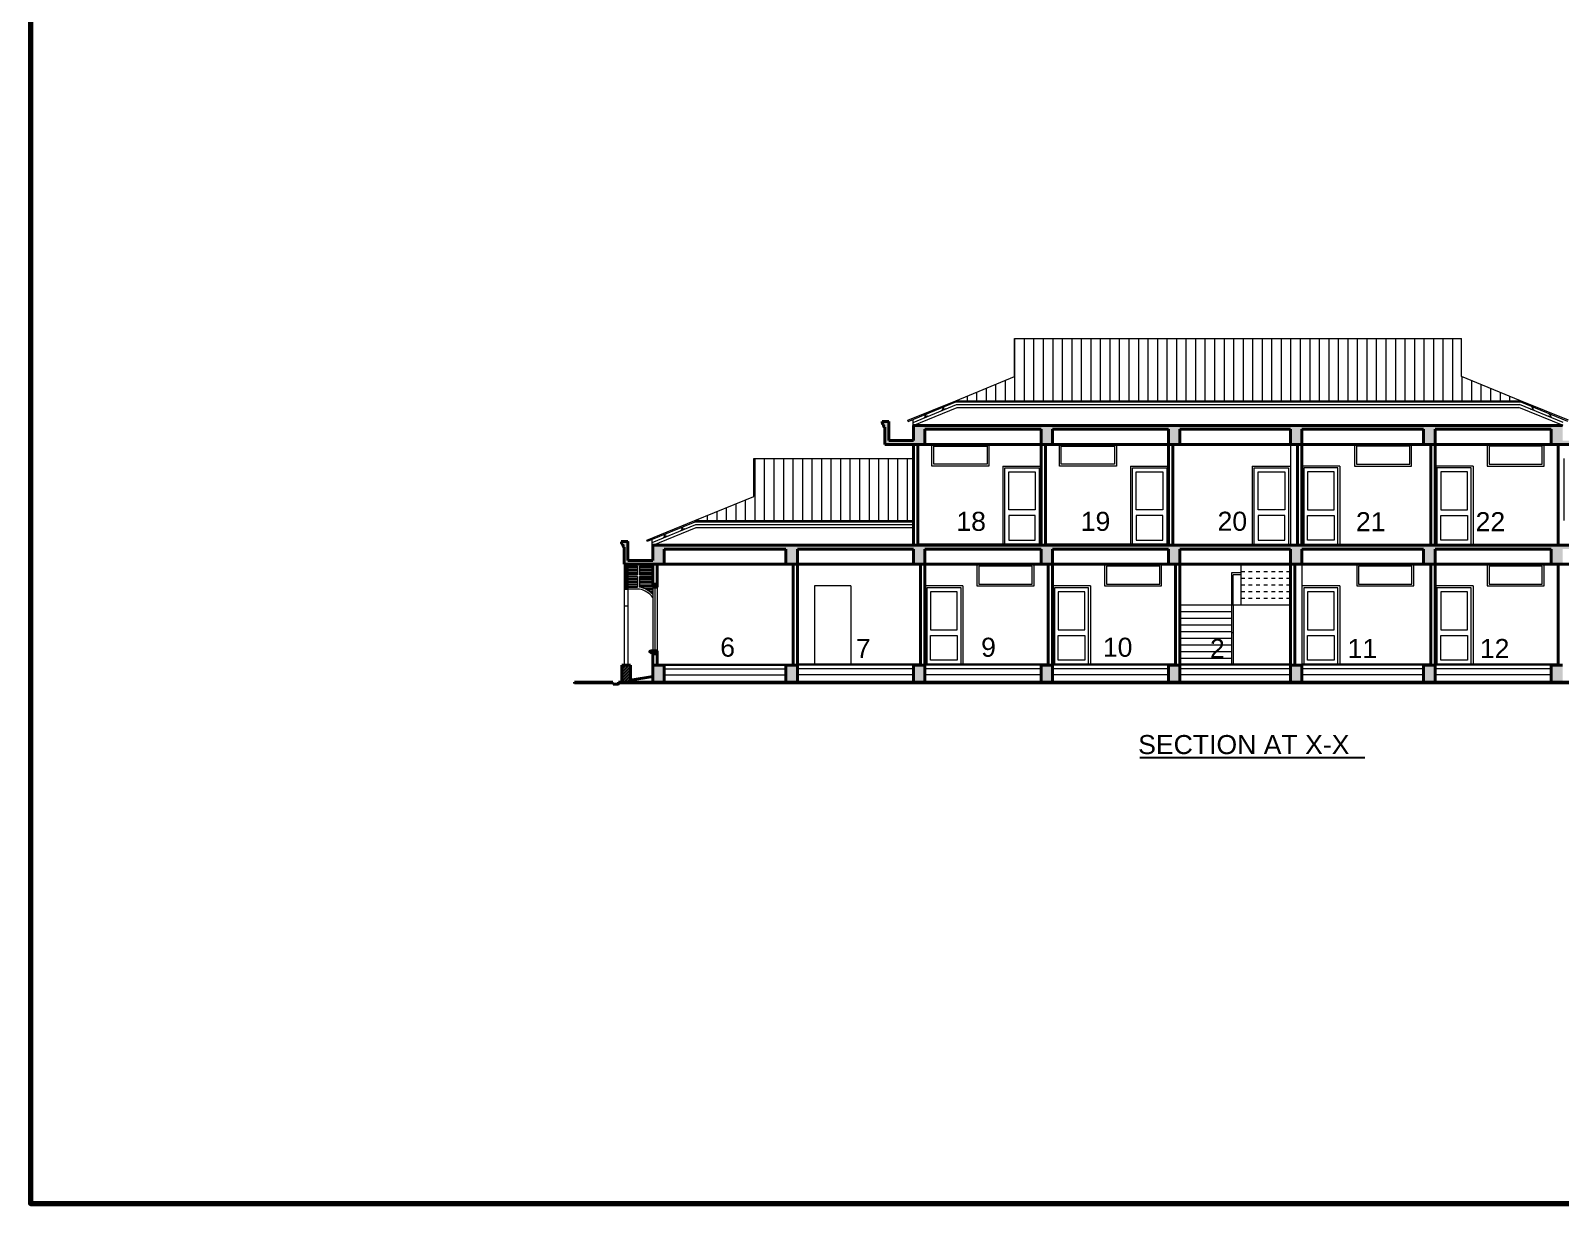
# Model space of a CAD drawing. Header units: inches. Extents: x 1367 to 15762, y 1989 to 8927.
# Drawn here: x 7917.55 to 7957.73, y 1988.68 to 2019.5 of the extents above; entities that cross this region are included whole.
import ezdxf

# ---------------------------------------------------------------- set-up
doc = ezdxf.new("R2010")
doc.units = ezdxf.units.IN
doc.header["$MEASUREMENT"] = 0
doc.linetypes.add('DASHED2', pattern=[0.375, 0.25, -0.125])
for name, color, linetype, lineweight in [('col', 5, 'Continuous', 40), ('EXIST.', 21, 'Continuous', 20), ('FORM', 2, 'Continuous', 70), ('hatch', 8, 'Continuous', 5), ('proj', 31, 'Continuous', 15), ('text', 6, 'Continuous', 25), ('wall', 1, 'Continuous', 40), ('win', 60, 'Continuous', 9)]:
    doc.layers.add(name, color=color, linetype=linetype, lineweight=lineweight)
doc.styles.get("Standard").update_dxf_attribs({"font": 'arial.ttf', "height": 0.36})

msp = doc.modelspace()

# ---------------------------------------------------------------- hatches: boundary and pattern name
at = {"layer": 'hatch'}
h = msp.add_hatch(dxfattribs=at)
h.set_pattern_fill('ANSI31', color=256, scale=2, angle=45, style=0)
h.set_pattern_definition([(90, (8099.65586, 1718.0613), (-0.25, 6e-17), [])])
h.paths.add_polyline_path([(7941.85, 2009.773), (7956.681, 2009.773), (7955.136, 2010.405), (7955.136, 2011.405), (7943.395, 2011.405), (7943.395, 2010.405)])
h = msp.add_hatch(dxfattribs=at)
h.set_pattern_fill('ANSI31', color=256, scale=0.05, angle=45, style=0)
h.set_pattern_definition([(90, (7988.1015337, 1696.425209), (-0.00625, 9e-19), [])])
h.paths.add_polyline_path([(7941.518, 2009.588, -0.414214), (7941.521, 2009.595), (7941.551, 2009.608, 0.414214), (7941.554, 2009.614), (7941.552, 2009.619), (7941.503, 2009.599), (7941.532, 2009.53), (7941.581, 2009.55), (7941.579, 2009.554, 0.414214), (7941.573, 2009.557), (7941.542, 2009.544, -0.414214), (7941.536, 2009.547)])
h.paths.add_polyline_path([(7941.518, 2009.563), (7941.513, 2009.561, 0.414214), (7941.51, 2009.555), (7941.517, 2009.539, -0.414214), (7941.515, 2009.532), (7941.492, 2009.523, -0.000198), (7941.492, 2009.523, 0.414446), (7941.489, 2009.516), (7941.491, 2009.513), (7941.532, 2009.53)])
h = msp.add_hatch(dxfattribs=at)
h.set_pattern_fill('ANSI31', color=256, scale=0.05, angle=45, style=0)
h.set_pattern_definition([(90, (7910.4296077, 1696.425209), (0.00625, 9e-19), [])])
h.paths.add_polyline_path([(7957.013, 2009.588, 0.414214), (7957.01, 2009.595), (7956.98, 2009.608, -0.414214), (7956.977, 2009.614), (7956.979, 2009.619), (7957.028, 2009.599), (7956.999, 2009.53), (7956.95, 2009.55), (7956.952, 2009.554, -0.414214), (7956.959, 2009.557), (7956.989, 2009.544, 0.414214), (7956.996, 2009.547)])
h.paths.add_polyline_path([(7957.014, 2009.563), (7957.018, 2009.561, -0.414214), (7957.021, 2009.555), (7957.014, 2009.539, 0.414214), (7957.017, 2009.532), (7957.039, 2009.523, 0.000198), (7957.039, 2009.523, -0.414446), (7957.042, 2009.516), (7957.041, 2009.513), (7956.999, 2009.53)])
h = msp.add_hatch(dxfattribs=at)
h.set_pattern_fill('AR-CONC', color=256, scale=0.06, style=0)
h.set_pattern_definition([(50, (8009.99956, 1700.90626), (0.4303561, -0.0376513), [0.045, -0.495]), (355, (8009.99956, 1700.90626), (-0.0832508, 0.4513153), [0.036, -0.396]), (100.4514, (8010.03543, 1700.90312), (0.34710563, 0.4136637), [0.0382441, -0.42068527]), (46.1842, (8009.99956, 1701.02626), (0.6403446, -0.0993114), [0.0675, -0.7425]), (96.6356, (8010.0529, 1701.018), (0.5607976, 0.5844707), [0.0573662, -0.6310278]), (351.1842, (8009.99956, 1701.02626), (0.5607972, 0.5844712), [0.054, -0.594]), (21, (8010.05956, 1700.99626), (0.35814423, -0.24157133), [0.045, -0.495]), (326, (8010.05956, 1700.99626), (0.1459892, 0.43509), [0.036, -0.396]), (71.4514, (8010.0894, 1700.97613), (0.5041336, 0.1935183), [0.0382441, -0.42068527]), (37.5, (8009.99956, 1700.90626), (0.00729591, 0.19973631), [0, -0.3912, 0, -0.402, 0, -0.3975]), (7.5, (8009.99956, 1700.90626), (0.15784172, 0.23664703), [0, -0.2292, 0, -0.3822, 0, -0.1515]), (327.5, (8009.86576, 1700.90626), (0.32029346, -0.01353292), [0, -0.15, 0, -0.468, 0, -0.621]), (317.5, (8009.80576, 1700.90626), (0.3499117, 0.060063), [0, -0.195, 0, -0.3108, 0, -0.441])])
edge = h.paths.add_edge_path()
edge.add_line((7939.991, 2008.625), (7941.041, 2008.625))
edge.add_line((7941.041, 2008.625), (7941.041, 2009.025))
edge.add_line((7941.041, 2009.025), (7944.091, 2009.025))
edge.add_line((7944.091, 2009.025), (7944.091, 2008.625))
edge.add_line((7944.091, 2008.625), (7944.391, 2008.625))
edge.add_line((7944.391, 2008.625), (7944.391, 2009.025))
edge.add_line((7944.391, 2009.025), (7947.441, 2009.025))
edge.add_line((7947.441, 2009.025), (7947.441, 2008.625))
edge.add_line((7947.441, 2008.625), (7947.741, 2008.625))
edge.add_line((7947.741, 2008.625), (7947.741, 2009.025))
edge.add_line((7947.741, 2009.025), (7950.641, 2009.025))
edge.add_line((7950.641, 2009.025), (7950.641, 2008.625))
edge.add_line((7950.641, 2008.625), (7950.941, 2008.625))
edge.add_line((7950.941, 2008.625), (7950.941, 2009.025))
edge.add_line((7950.941, 2009.025), (7954.141, 2009.025))
edge.add_line((7954.141, 2009.025), (7954.141, 2008.625))
edge.add_line((7954.141, 2008.625), (7954.441, 2008.625))
edge.add_line((7954.441, 2008.625), (7954.441, 2009.025))
edge.add_line((7954.441, 2009.025), (7957.491, 2009.025))
edge.add_line((7957.491, 2009.025), (7957.491, 2008.625))
edge.add_line((7957.491, 2008.625), (7958.541, 2008.625))
edge.add_line((7958.541, 2008.625), (7958.541, 2009.075))
edge.add_spline(control_points=[(7958.541, 2009.075), (7958.553, 2009.081), (7958.577, 2009.092), (7958.573, 2009.127), (7958.577, 2009.144), (7958.578, 2009.15)], knot_values=[0, 0, 0, 0, 0.037335, 0.072043, 0.090727, 0.090727, 0.090727, 0.090727], degree=3, periodic=0)
edge.add_spline(control_points=[(7958.578, 2009.15), (7958.59, 2009.156), (7958.614, 2009.167), (7958.611, 2009.202), (7958.614, 2009.219), (7958.616, 2009.225)], knot_values=[0, 0, 0, 0, 0.037335, 0.072043, 0.090727, 0.090727, 0.090727, 0.090727], degree=3, periodic=0)
edge.add_line((7958.616, 2009.225), (7958.441, 2009.225))
edge.add_line((7958.441, 2009.225), (7958.441, 2008.725))
edge.add_line((7958.441, 2008.725), (7957.791, 2008.725))
edge.add_line((7957.791, 2008.725), (7957.791, 2009.125))
edge.add_line((7957.791, 2009.125), (7940.741, 2009.125))
edge.add_line((7940.741, 2009.125), (7940.741, 2008.725))
edge.add_line((7940.741, 2008.725), (7940.091, 2008.725))
edge.add_line((7940.091, 2008.725), (7940.091, 2009.225))
edge.add_line((7940.091, 2009.225), (7939.916, 2009.225))
edge.add_spline(control_points=[(7939.916, 2009.225), (7939.917, 2009.219), (7939.92, 2009.202), (7939.917, 2009.167), (7939.941, 2009.156), (7939.953, 2009.15)], knot_values=[0, 0, 0, 0, 0.018685, 0.053392, 0.090727, 0.090727, 0.090727, 0.090727], degree=3, periodic=0)
edge.add_spline(control_points=[(7939.953, 2009.15), (7939.954, 2009.144), (7939.958, 2009.127), (7939.954, 2009.092), (7939.978, 2009.081), (7939.991, 2009.075)], knot_values=[0, 0, 0, 0, 0.018685, 0.053392, 0.090727, 0.090727, 0.090727, 0.090727], degree=3, periodic=0)
edge.add_line((7939.991, 2009.075), (7939.991, 2008.625))
edge = h.paths.add_edge_path()
edge.add_line((7933.141, 2005.475), (7933.891, 2005.475))
edge.add_line((7933.891, 2005.475), (7934.191, 2005.475))
edge.add_line((7934.191, 2005.475), (7934.191, 2005.875))
edge.add_line((7934.191, 2005.875), (7937.391, 2005.875))
edge.add_line((7937.391, 2005.875), (7937.391, 2005.475))
edge.add_line((7937.391, 2005.475), (7937.691, 2005.475))
edge.add_line((7937.691, 2005.475), (7937.691, 2005.875))
edge.add_line((7937.691, 2005.875), (7940.741, 2005.875))
edge.add_line((7940.741, 2005.875), (7940.741, 2005.475))
edge.add_line((7940.741, 2005.475), (7941.041, 2005.475))
edge.add_line((7941.041, 2005.475), (7941.041, 2005.875))
edge.add_line((7941.041, 2005.875), (7944.091, 2005.875))
edge.add_line((7944.091, 2005.875), (7944.091, 2005.475))
edge.add_line((7944.091, 2005.475), (7944.391, 2005.475))
edge.add_line((7944.391, 2005.475), (7944.391, 2005.875))
edge.add_line((7944.391, 2005.875), (7947.441, 2005.875))
edge.add_line((7947.441, 2005.875), (7947.441, 2005.475))
edge.add_line((7947.441, 2005.475), (7947.741, 2005.475))
edge.add_line((7947.741, 2005.475), (7947.741, 2005.875))
edge.add_line((7947.741, 2005.875), (7950.641, 2005.875))
edge.add_line((7950.641, 2005.875), (7950.641, 2005.475))
edge.add_line((7950.641, 2005.475), (7950.941, 2005.475))
edge.add_line((7950.941, 2005.475), (7950.941, 2005.875))
edge.add_line((7950.941, 2005.875), (7954.141, 2005.875))
edge.add_line((7954.141, 2005.875), (7954.141, 2005.475))
edge.add_line((7954.141, 2005.475), (7954.441, 2005.475))
edge.add_line((7954.441, 2005.475), (7954.441, 2005.875))
edge.add_line((7954.441, 2005.875), (7957.491, 2005.875))
edge.add_line((7957.491, 2005.875), (7957.491, 2005.475))
edge.add_line((7957.491, 2005.475), (7957.791, 2005.475))
edge.add_line((7957.791, 2005.475), (7957.791, 2005.875))
edge.add_line((7957.791, 2005.875), (7960.841, 2005.875))
edge.add_line((7960.841, 2005.875), (7960.841, 2005.475))
edge.add_line((7960.841, 2005.475), (7961.141, 2005.475))
edge.add_line((7961.141, 2005.475), (7961.141, 2005.875))
edge.add_line((7961.141, 2005.875), (7964.191, 2005.875))
edge.add_line((7964.191, 2005.875), (7964.191, 2005.475))
edge.add_line((7964.191, 2005.475), (7965.241, 2005.475))
edge.add_line((7965.241, 2005.475), (7965.241, 2005.925))
edge.add_spline(control_points=[(7965.241, 2005.925), (7965.253, 2005.931), (7965.277, 2005.942), (7965.273, 2005.977), (7965.277, 2005.994), (7965.278, 2006)], knot_values=[0, 0, 0, 0, 0.037335, 0.072043, 0.090727, 0.090727, 0.090727, 0.090727], degree=3, periodic=0)
edge.add_spline(control_points=[(7965.278, 2006), (7965.29, 2006.006), (7965.314, 2006.017), (7965.311, 2006.052), (7965.314, 2006.069), (7965.316, 2006.075)], knot_values=[0, 0, 0, 0, 0.037335, 0.072043, 0.090727, 0.090727, 0.090727, 0.090727], degree=3, periodic=0)
edge.add_line((7965.316, 2006.075), (7965.141, 2006.075))
edge.add_line((7965.141, 2006.075), (7965.141, 2005.575))
edge.add_line((7965.141, 2005.575), (7964.491, 2005.575))
edge.add_line((7964.491, 2005.575), (7964.491, 2005.975))
edge.add_line((7964.491, 2005.975), (7933.891, 2005.975))
edge.add_line((7933.891, 2005.975), (7933.891, 2005.575))
edge.add_line((7933.891, 2005.575), (7933.241, 2005.575))
edge.add_line((7933.241, 2005.575), (7933.241, 2006.075))
edge.add_line((7933.241, 2006.075), (7933.066, 2006.075))
edge.add_spline(control_points=[(7933.066, 2006.075), (7933.067, 2006.069), (7933.07, 2006.052), (7933.067, 2006.017), (7933.091, 2006.006), (7933.103, 2006)], knot_values=[0, 0, 0, 0, 0.018685, 0.053392, 0.090727, 0.090727, 0.090727, 0.090727], degree=3, periodic=0)
edge.add_spline(control_points=[(7933.103, 2006), (7933.104, 2005.994), (7933.108, 2005.977), (7933.104, 2005.942), (7933.128, 2005.931), (7933.141, 2005.925)], knot_values=[0, 0, 0, 0, 0.018685, 0.053392, 0.090727, 0.090727, 0.090727, 0.090727], degree=3, periodic=0)
edge.add_line((7933.141, 2005.925), (7933.141, 2005.475))
h.paths.add_polyline_path([(7947.441, 2002.375), (7947.741, 2002.375), (7947.741, 2002.825), (7947.441, 2002.825)])
h.paths.add_polyline_path([(7944.091, 2002.375), (7944.391, 2002.375), (7944.391, 2002.825), (7944.091, 2002.825)])
h.paths.add_polyline_path([(7940.741, 2002.375), (7941.041, 2002.375), (7941.041, 2002.825), (7940.741, 2002.825)])
h.paths.add_polyline_path([(7937.391, 2002.375), (7937.691, 2002.375), (7937.691, 2002.825), (7937.391, 2002.825)])
h.paths.add_polyline_path([(7933.891, 2002.375), (7934.191, 2002.375), (7934.191, 2002.825), (7933.891, 2002.825)])
h.paths.add_polyline_path([(7950.641, 2002.375), (7950.941, 2002.375), (7950.941, 2002.825), (7950.641, 2002.825)])
h.paths.add_polyline_path([(7954.141, 2002.375), (7954.441, 2002.375), (7954.441, 2002.825), (7954.141, 2002.825)])
h.paths.add_polyline_path([(7957.491, 2002.375), (7957.791, 2002.375), (7957.791, 2002.825), (7957.491, 2002.825)])
h.paths.add_polyline_path([(7960.841, 2002.375), (7961.141, 2002.375), (7961.141, 2002.825), (7960.841, 2002.825)])
h.paths.add_polyline_path([(7964.191, 2002.375), (7964.491, 2002.375), (7964.491, 2002.825), (7964.191, 2002.825)])
h = msp.add_hatch(dxfattribs=at)
h.set_pattern_fill('ANSI31', color=256, scale=0.05, angle=45, style=0)
h.set_pattern_definition([(90, (7987.6390553, 1696.2360704), (-0.00625, 9e-19), [])])
h.paths.add_polyline_path([(7941.056, 2009.399, -0.414214), (7941.058, 2009.405), (7941.089, 2009.418, 0.414214), (7941.091, 2009.425), (7941.089, 2009.43), (7941.04, 2009.41), (7941.07, 2009.34), (7941.119, 2009.361), (7941.117, 2009.365, 0.414214), (7941.11, 2009.368), (7941.08, 2009.355, -0.414214), (7941.073, 2009.357)])
h.paths.add_polyline_path([(7941.055, 2009.374), (7941.051, 2009.372, 0.414214), (7941.048, 2009.366), (7941.055, 2009.35, -0.414214), (7941.052, 2009.343), (7941.029, 2009.333, -0.000198), (7941.029, 2009.333, 0.414446), (7941.027, 2009.327), (7941.028, 2009.324), (7941.07, 2009.34)])
h = msp.add_hatch(dxfattribs=at)
h.set_pattern_fill('ANSI31', color=256, scale=0.05, angle=45, style=0)
h.set_pattern_definition([(90, (7910.892086, 1696.2360704), (0.00625, 9e-19), [])])
h.paths.add_polyline_path([(7957.476, 2009.399, 0.414214), (7957.473, 2009.405), (7957.442, 2009.418, -0.414214), (7957.44, 2009.425), (7957.442, 2009.43), (7957.491, 2009.41), (7957.462, 2009.34), (7957.412, 2009.361), (7957.414, 2009.365, -0.414214), (7957.421, 2009.368), (7957.451, 2009.355, 0.414214), (7957.458, 2009.357)])
h.paths.add_polyline_path([(7957.476, 2009.374), (7957.481, 2009.372, -0.414214), (7957.483, 2009.366), (7957.476, 2009.35, 0.414214), (7957.479, 2009.343), (7957.502, 2009.333, 0.000198), (7957.502, 2009.333, -0.414446), (7957.504, 2009.327), (7957.503, 2009.324), (7957.462, 2009.34)])
h = msp.add_hatch(dxfattribs=at)
h.set_pattern_fill('ANSI31', color=256, scale=2, angle=45, style=0)
h.set_pattern_definition([(90, (8099.58086, 1718.0613), (-0.25, 6e-17), [])])
h.paths.add_polyline_path([(7957.791, 2008.255), (7957.791, 2006.623), (7963.381, 2006.623), (7961.836, 2007.255), (7961.836, 2008.255)])
h.paths.add_polyline_path([(7935, 2006.623), (7940.741, 2006.623), (7940.741, 2008.255), (7936.545, 2008.255), (7936.545, 2007.255)])
h = msp.add_hatch(dxfattribs=at)
h.set_pattern_fill('ANSI31', color=256, scale=0.05, angle=45, style=0)
h.set_pattern_definition([(90, (7981.2515337, 1693.275209), (-0.00625, 9e-19), [])])
h.paths.add_polyline_path([(7934.668, 2006.438, -0.414214), (7934.671, 2006.445), (7934.701, 2006.458, 0.414214), (7934.704, 2006.464), (7934.702, 2006.469), (7934.653, 2006.449), (7934.682, 2006.38), (7934.731, 2006.4), (7934.729, 2006.404, 0.414214), (7934.723, 2006.407), (7934.692, 2006.394, -0.414214), (7934.686, 2006.397)])
h.paths.add_polyline_path([(7934.668, 2006.413), (7934.663, 2006.411, 0.414214), (7934.66, 2006.405), (7934.667, 2006.389, -0.414214), (7934.665, 2006.382), (7934.642, 2006.373, -0.000198), (7934.642, 2006.373, 0.414446), (7934.639, 2006.366), (7934.641, 2006.363), (7934.682, 2006.38)])
h = msp.add_hatch(dxfattribs=at)
h.set_pattern_fill('ANSI31', color=256, scale=0.05, angle=45, style=0)
h.set_pattern_definition([(90, (7980.7890553, 1693.0860704), (-0.00625, 9e-19), [])])
h.paths.add_polyline_path([(7934.206, 2006.249, -0.414214), (7934.208, 2006.255), (7934.239, 2006.268, 0.414214), (7934.241, 2006.275), (7934.239, 2006.28), (7934.19, 2006.26), (7934.22, 2006.19), (7934.269, 2006.211), (7934.267, 2006.215, 0.414214), (7934.26, 2006.218), (7934.23, 2006.205, -0.414214), (7934.223, 2006.207)])
h.paths.add_polyline_path([(7934.205, 2006.224), (7934.201, 2006.222, 0.414214), (7934.198, 2006.216), (7934.205, 2006.2, -0.414214), (7934.202, 2006.193), (7934.179, 2006.183, -0.000198), (7934.179, 2006.183, 0.414446), (7934.177, 2006.177), (7934.178, 2006.174), (7934.22, 2006.19)])
h = msp.add_hatch(dxfattribs=at)
h.set_pattern_fill('AR-CONC', color=256, scale=0.015, style=0)
h.set_pattern_definition([(50, (7984.95136, 1696.36332), (0.107589027, -0.00941282), [0.01125, -0.12375]), (355, (7984.95136, 1696.36332), (-0.0208127, 0.11282882), [0.009, -0.099]), (100.4514, (7984.96033, 1696.36253), (0.086776407, 0.10341593), [0.00956103, -0.105171317]), (46.1842, (7984.95136, 1696.39332), (0.16008616, -0.02482785), [0.016875, -0.185625]), (96.6356, (7984.9647, 1696.39125), (0.140199406, 0.14611768), [0.01434154, -0.15775695]), (351.1842, (7984.95136, 1696.39332), (0.14019929, 0.14611779), [0.0135, -0.1485]), (21, (7984.96636, 1696.38582), (0.089536058, -0.060392834), [0.01125, -0.12375]), (326, (7984.96636, 1696.38582), (0.0364973, 0.108772507), [0.009, -0.099]), (71.4514, (7984.97382, 1696.38078), (0.126033394, 0.048379575), [0.00956103, -0.105171317]), (37.5, (7984.95136, 1696.363317), (0.0018239783, 0.049934078), [0, -0.0978, 0, -0.1005, 0, -0.099375]), (7.5, (7984.95136, 1696.363317), (0.039460431, 0.059161757), [0, -0.0573, 0, -0.09555, 0, -0.037875]), (327.5, (7984.91791, 1696.363317), (0.0800733654, -0.003383231), [0, -0.0375, 0, -0.117, 0, -0.15525]), (317.5, (7984.90291, 1696.36332), (0.087477925, 0.015015747), [0, -0.04875, 0, -0.0777, 0, -0.11025])])
h.paths.add_polyline_path([(7934.006, 2003.2), (7933.834, 2003.2, 1), (7933.834, 2003.162, -0.372044), (7933.866, 2003.125), (7934.006, 2003.125)])
at = {"layer": 'proj'}
h = msp.add_hatch(dxfattribs=at)
h.set_pattern_fill('ANSI32', color=256, scale=0.15, style=0)
h.set_pattern_definition([(45, (7955.79338, 1961.00982), (-0.039774756, 0.039774756), []), (45, (7955.819894, 1961.00982), (-0.039774756, 0.039774756), [])])
h.paths.add_polyline_path([(7933.076, 2002.375), (7933.306, 2002.375), (7933.306, 2002.825), (7933.076, 2002.825)])

# ---------------------------------------------------------------- linework, layer by layer
at = {"layer": 'col'}
for p, q in [((7939.916, 2009.225), (7940.091, 2009.225)), ((7940.091, 2009.225), (7940.091, 2008.725)), ((7939.991, 2009.075), (7939.991, 2008.625)), ((7940.741, 2009.125), (7957.791, 2009.125)), ((7940.741, 2008.725), (7940.741, 2009.125)), ((7941.041, 2009.025), (7941.041, 2008.625)), ((7941.041, 2009.025), (7944.091, 2009.025)), ((7941.041, 2009.025), (7941.041, 2008.625)), ((7944.091, 2008.625), (7944.091, 2009.025)), ((7944.391, 2009.025), (7944.391, 2008.625)), ((7944.391, 2009.025), (7947.441, 2009.025)), ((7947.441, 2008.625), (7947.441, 2009.025)), ((7947.741, 2009.025), (7947.741, 2008.625)), ((7947.741, 2009.025), (7950.641, 2009.025)), ((7950.641, 2008.625), (7950.641, 2009.025)), ((7950.941, 2009.025), (7954.141, 2009.025)), ((7950.941, 2009.025), (7950.941, 2008.625)), ((7954.141, 2008.625), (7954.141, 2009.025)), ((7954.141, 2008.625), (7954.141, 2009.025)), ((7954.441, 2009.025), (7954.441, 2008.625)), ((7954.441, 2009.025), (7954.441, 2008.625)), ((7954.441, 2009.025), (7957.491, 2009.025)), ((7954.441, 2009.025), (7957.491, 2009.025)), ((7957.491, 2008.625), (7957.491, 2009.025)), ((7957.491, 2008.625), (7957.491, 2009.025)), ((7958.541, 2008.625), (7939.991, 2008.625)), ((7940.741, 2008.725), (7940.091, 2008.725)), ((7933.066, 2006.075), (7933.241, 2006.075)), ((7933.241, 2006.075), (7933.241, 2005.575)), ((7933.891, 2005.975), (7964.491, 2005.975)), ((7933.891, 2005.575), (7933.891, 2005.975)), ((7933.141, 2005.925), (7933.141, 2005.475)), ((7933.891, 2005.575), (7933.241, 2005.575)), ((7934.191, 2005.875), (7937.391, 2005.875)), ((7934.191, 2005.875), (7934.191, 2005.475)), ((7937.391, 2005.475), (7937.391, 2005.875)), ((7937.691, 2005.875), (7937.691, 2005.475)), ((7937.691, 2005.875), (7940.741, 2005.875)), ((7940.741, 2005.475), (7940.741, 2005.875)), ((7941.041, 2005.875), (7941.041, 2005.475)), ((7941.041, 2005.875), (7944.091, 2005.875)), ((7944.091, 2005.475), (7944.091, 2005.875)), ((7944.391, 2005.875), (7944.391, 2005.475)), ((7944.391, 2005.875), (7947.441, 2005.875)), ((7947.441, 2005.475), (7947.441, 2005.875)), ((7947.741, 2005.875), (7947.741, 2005.475)), ((7947.741, 2005.875), (7950.641, 2005.875)), ((7950.641, 2005.475), (7950.641, 2005.875)), ((7950.941, 2005.875), (7954.141, 2005.875)), ((7950.941, 2005.875), (7950.941, 2005.475)), ((7954.141, 2005.475), (7954.141, 2005.875)), ((7954.441, 2005.875), (7954.441, 2005.475)), ((7954.441, 2005.875), (7957.491, 2005.875)), ((7957.491, 2005.475), (7957.491, 2005.875)), ((7933.891, 2005.475), (7933.141, 2005.475)), ((7965.241, 2005.475), (7933.891, 2005.475)), ((7933.891, 2002.825), (7934.191, 2002.825)), ((7933.891, 2002.375), (7933.891, 2002.825)), ((7934.191, 2002.825), (7934.191, 2002.375)), ((7937.391, 2002.825), (7937.691, 2002.825)), ((7937.391, 2002.375), (7937.391, 2002.825)), ((7937.691, 2002.825), (7937.691, 2002.375)), ((7940.741, 2002.825), (7941.041, 2002.825)), ((7940.741, 2002.375), (7940.741, 2002.825)), ((7941.041, 2002.825), (7941.041, 2002.375)), ((7944.091, 2002.825), (7944.391, 2002.825)), ((7944.091, 2002.375), (7944.091, 2002.825)), ((7944.391, 2002.825), (7944.391, 2002.375)), ((7947.441, 2002.825), (7947.741, 2002.825)), ((7947.441, 2002.375), (7947.441, 2002.825)), ((7947.741, 2002.825), (7947.741, 2002.375)), ((7950.641, 2002.825), (7950.941, 2002.825)), ((7950.641, 2002.375), (7950.641, 2002.825)), ((7950.941, 2002.825), (7950.941, 2002.375)), ((7954.141, 2002.825), (7954.441, 2002.825)), ((7954.141, 2002.375), (7954.141, 2002.825)), ((7954.441, 2002.825), (7954.441, 2002.375)), ((7957.491, 2002.825), (7957.791, 2002.825)), ((7957.491, 2002.375), (7957.491, 2002.825))]:
    msp.add_line(p, q, dxfattribs=at)
for points in [[(7939.953, 2009.15), (7939.923, 2009.172), (7939.919, 2009.206), (7939.916, 2009.225)], [(7939.991, 2009.075), (7939.961, 2009.097), (7939.956, 2009.131), (7939.953, 2009.15)], [(7933.103, 2006), (7933.073, 2006.022), (7933.069, 2006.056), (7933.066, 2006.075)], [(7933.141, 2005.925), (7933.111, 2005.947), (7933.106, 2005.981), (7933.103, 2006)]]:
    msp.add_spline(points, degree=3, dxfattribs=at)
at = {"layer": 'EXIST.'}
for p, q in [((7933.141, 2005.475), (7933.141, 2002.825)), ((7933.241, 2005.475), (7933.241, 2002.825)), ((7933.241, 2005.425), (7933.491, 2005.425)), ((7933.241, 2005.2), (7933.491, 2005.2)), ((7933.241, 2005.15), (7933.491, 2005.15)), ((7933.491, 2005.425), (7933.491, 2005.2)), ((7933.491, 2005.15), (7933.491, 2004.875)), ((7933.541, 2005.425), (7933.541, 2005.2)), ((7933.541, 2005.425), (7933.891, 2005.425)), ((7933.541, 2005.2), (7933.891, 2005.2)), ((7933.541, 2005.15), (7933.541, 2004.875)), ((7933.541, 2005.15), (7933.891, 2005.15)), ((7933.241, 2004.875), (7933.491, 2004.875)), ((7933.541, 2004.825), (7933.241, 2004.825)), ((7933.541, 2004.875), (7933.545, 2004.875))]:
    msp.add_line(p, q, dxfattribs=at)
for radius, start, end in [(0.569, 36.3055, 79.015), (0.619, 42.2041, 79.4694)]:
    msp.add_arc((7933.432, 2004.266), radius, start, end, dxfattribs=at)
at = {"layer": 'FORM'}
msp.add_lwpolyline([(7917.55, 2050.306), (7917.55, 1988.685), (8011.094, 1988.685), (8011.094, 2050.306)], close=True, dxfattribs=at)
at = {"layer": 'hatch'}
for p, q in [((7940.59, 2009.258), (7941.85, 2009.773)), ((7940.601, 2009.23), (7941.856, 2009.743)), ((7941.532, 2009.53), (7941.503, 2009.599)), ((7941.513, 2009.561), (7941.518, 2009.563)), ((7941.536, 2009.547), (7941.518, 2009.588)), ((7941.551, 2009.608), (7941.521, 2009.595)), ((7941.554, 2009.614), (7941.552, 2009.619)), ((7941.85, 2009.773), (7956.681, 2009.773)), ((7941.856, 2009.743), (7956.675, 2009.743)), ((7957.93, 2009.23), (7956.675, 2009.743)), ((7957.942, 2009.258), (7956.681, 2009.773)), ((7956.977, 2009.614), (7956.979, 2009.619)), ((7956.98, 2009.608), (7957.01, 2009.595)), ((7956.996, 2009.547), (7957.013, 2009.588)), ((7956.999, 2009.53), (7957.028, 2009.599)), ((7957.018, 2009.561), (7957.014, 2009.563)), ((7940.091, 2009.225), (7940.103, 2009.225)), ((7940.103, 2009.225), (7940.103, 2008.787)), ((7940.601, 2009.23), (7940.59, 2009.258)), ((7941.028, 2009.324), (7941.027, 2009.327)), ((7941.052, 2009.343), (7941.029, 2009.333)), ((7941.07, 2009.34), (7941.04, 2009.41)), ((7941.055, 2009.35), (7941.048, 2009.366)), ((7941.051, 2009.372), (7941.055, 2009.374)), ((7941.073, 2009.357), (7941.056, 2009.399)), ((7941.089, 2009.418), (7941.058, 2009.405)), ((7941.11, 2009.368), (7941.08, 2009.355)), ((7941.091, 2009.425), (7941.089, 2009.43)), ((7941.119, 2009.361), (7941.117, 2009.365)), ((7941.491, 2009.513), (7941.489, 2009.516)), ((7941.515, 2009.532), (7941.492, 2009.523)), ((7941.517, 2009.539), (7941.51, 2009.555)), ((7941.573, 2009.557), (7941.542, 2009.544)), ((7941.581, 2009.55), (7941.579, 2009.554)), ((7956.95, 2009.55), (7956.952, 2009.554)), ((7956.959, 2009.557), (7956.989, 2009.544)), ((7957.014, 2009.539), (7957.021, 2009.555)), ((7957.017, 2009.532), (7957.039, 2009.523)), ((7957.041, 2009.513), (7957.042, 2009.516)), ((7957.412, 2009.361), (7957.414, 2009.365)), ((7957.421, 2009.368), (7957.451, 2009.355)), ((7957.44, 2009.425), (7957.442, 2009.43)), ((7957.442, 2009.418), (7957.473, 2009.405)), ((7957.458, 2009.357), (7957.476, 2009.399)), ((7957.462, 2009.34), (7957.491, 2009.41)), ((7957.481, 2009.372), (7957.476, 2009.374)), ((7957.476, 2009.35), (7957.483, 2009.366)), ((7957.479, 2009.343), (7957.502, 2009.333)), ((7957.503, 2009.324), (7957.504, 2009.327)), ((7940.728, 2009.125), (7940.728, 2008.787)), ((7940.741, 2009.125), (7940.728, 2009.125)), ((7940.678, 2008.737), (7940.153, 2008.737)), ((7933.74, 2006.108), (7935, 2006.623)), ((7933.751, 2006.08), (7935.006, 2006.593)), ((7934.641, 2006.363), (7934.639, 2006.366)), ((7934.665, 2006.382), (7934.642, 2006.373)), ((7934.682, 2006.38), (7934.653, 2006.449)), ((7934.667, 2006.389), (7934.66, 2006.405)), ((7934.663, 2006.411), (7934.668, 2006.413)), ((7934.686, 2006.397), (7934.668, 2006.438)), ((7934.701, 2006.458), (7934.671, 2006.445)), ((7934.723, 2006.407), (7934.692, 2006.394)), ((7934.704, 2006.464), (7934.702, 2006.469)), ((7934.731, 2006.4), (7934.729, 2006.404)), ((7935, 2006.623), (7940.741, 2006.623)), ((7935.006, 2006.593), (7940.741, 2006.593)), ((7933.241, 2006.075), (7933.253, 2006.075)), ((7933.253, 2006.075), (7933.253, 2005.637)), ((7933.751, 2006.08), (7933.74, 2006.108)), ((7933.878, 2005.975), (7933.878, 2005.637)), ((7933.891, 2005.975), (7933.878, 2005.975)), ((7934.178, 2006.174), (7934.177, 2006.177)), ((7934.202, 2006.193), (7934.179, 2006.183)), ((7934.22, 2006.19), (7934.19, 2006.26)), ((7934.205, 2006.2), (7934.198, 2006.216)), ((7934.201, 2006.222), (7934.205, 2006.224)), ((7934.223, 2006.207), (7934.206, 2006.249)), ((7934.239, 2006.268), (7934.208, 2006.255)), ((7934.26, 2006.218), (7934.23, 2006.205)), ((7934.241, 2006.275), (7934.239, 2006.28)), ((7934.269, 2006.211), (7934.267, 2006.215)), ((7944.091, 2006.005), (7940.856, 2006.005)), ((7947.441, 2006.005), (7944.206, 2006.005)), ((7947.556, 2006.005), (7950.641, 2006.005)), ((7954.441, 2006.005), (7957.676, 2006.005)), ((7933.828, 2005.587), (7933.303, 2005.587)), ((7933.166, 2005.475), (7933.166, 2004.825)), ((7933.166, 2005.425), (7933.216, 2005.425)), ((7933.166, 2005.2), (7933.216, 2005.2)), ((7933.166, 2005.15), (7933.216, 2005.15)), ((7933.216, 2005.475), (7933.216, 2004.825)), ((7933.241, 2005.388), (7933.491, 2005.388)), ((7933.241, 2005.35), (7933.491, 2005.35)), ((7933.241, 2005.311), (7933.491, 2005.311)), ((7933.241, 2005.272), (7933.491, 2005.272)), ((7933.241, 2005.234), (7933.491, 2005.234)), ((7933.541, 2005.388), (7933.891, 2005.388)), ((7933.541, 2005.35), (7933.891, 2005.35)), ((7933.541, 2005.311), (7933.891, 2005.311)), ((7933.541, 2005.272), (7933.891, 2005.272)), ((7933.541, 2005.234), (7933.891, 2005.234)), ((7933.241, 2004.825), (7933.141, 2004.825)), ((7933.166, 2004.875), (7933.216, 2004.875)), ((7933.166, 2004.825), (7933.216, 2004.825)), ((7933.241, 2005.111), (7933.491, 2005.111)), ((7933.241, 2005.072), (7933.491, 2005.072)), ((7933.241, 2005.033), (7933.491, 2005.033)), ((7933.241, 2004.993), (7933.491, 2004.993)), ((7933.241, 2004.952), (7933.491, 2004.952)), ((7933.241, 2004.913), (7933.491, 2004.913)), ((7933.891, 2005.111), (7933.541, 2005.111)), ((7933.891, 2005.072), (7933.541, 2005.072)), ((7933.891, 2005.033), (7933.541, 2005.033)), ((7933.891, 2004.993), (7933.541, 2004.993)), ((7933.891, 2004.952), (7933.541, 2004.952)), ((7933.891, 2004.913), (7933.541, 2004.913)), ((7933.941, 2004.873), (7933.552, 2004.873)), ((7933.891, 2004.833), (7933.681, 2004.833)), ((7933.891, 2004.794), (7933.756, 2004.794)), ((7933.891, 2004.754), (7933.813, 2004.754)), ((7933.241, 2004.375), (7933.141, 2004.375)), ((7933.891, 2004.714), (7933.86, 2004.714)), ((7934.006, 2002.855), (7937.576, 2002.855)), ((7940.926, 2002.855), (7937.691, 2002.855)), ((7944.276, 2002.855), (7941.041, 2002.855)), ((7947.626, 2002.855), (7944.391, 2002.855)), ((7950.641, 2002.855), (7947.741, 2002.855)), ((7954.326, 2002.855), (7950.941, 2002.855)), ((7957.676, 2002.855), (7954.441, 2002.855)), ((7934.191, 2002.725), (7937.391, 2002.725)), ((7934.191, 2002.575), (7937.391, 2002.575)), ((7940.741, 2002.725), (7937.691, 2002.725)), ((7940.741, 2002.575), (7937.691, 2002.575)), ((7944.091, 2002.725), (7941.041, 2002.725)), ((7944.091, 2002.575), (7941.041, 2002.575)), ((7947.441, 2002.725), (7944.391, 2002.725)), ((7947.441, 2002.575), (7944.391, 2002.575)), ((7950.641, 2002.725), (7947.741, 2002.725)), ((7950.641, 2002.575), (7947.741, 2002.575)), ((7954.141, 2002.725), (7950.941, 2002.725)), ((7954.141, 2002.575), (7950.941, 2002.575)), ((7957.491, 2002.725), (7954.441, 2002.725)), ((7957.491, 2002.575), (7954.441, 2002.575))]:
    msp.add_line(p, q, dxfattribs=at)
for points in [[(7933.211, 2005.47), (7933.171, 2005.47), (7933.171, 2005.43), (7933.211, 2005.43)], [(7933.211, 2005.195), (7933.171, 2005.195), (7933.171, 2005.155), (7933.211, 2005.155)], [(7933.203, 2005.4), (7933.178, 2005.4), (7933.178, 2005.375), (7933.203, 2005.375)], [(7933.203, 2005.35), (7933.178, 2005.35), (7933.178, 2005.325), (7933.203, 2005.325)], [(7933.203, 2005.3), (7933.178, 2005.3), (7933.178, 2005.275), (7933.203, 2005.275)], [(7933.203, 2005.25), (7933.178, 2005.25), (7933.178, 2005.225), (7933.203, 2005.225)], [(7933.198, 2005.395), (7933.183, 2005.395), (7933.183, 2005.38), (7933.198, 2005.38)], [(7933.198, 2005.345), (7933.183, 2005.345), (7933.183, 2005.33), (7933.198, 2005.33)], [(7933.198, 2005.295), (7933.183, 2005.295), (7933.183, 2005.28), (7933.198, 2005.28)], [(7933.198, 2005.245), (7933.183, 2005.245), (7933.183, 2005.23), (7933.198, 2005.23)], [(7933.216, 2004.875), (7933.166, 2004.875), (7933.166, 2004.825), (7933.216, 2004.825)], [(7933.211, 2004.87), (7933.171, 2004.87), (7933.171, 2004.83), (7933.211, 2004.83)], [(7933.203, 2005.125), (7933.178, 2005.125), (7933.178, 2005.1), (7933.203, 2005.1)], [(7933.203, 2005.075), (7933.178, 2005.075), (7933.178, 2005.05), (7933.203, 2005.05)], [(7933.203, 2005.025), (7933.178, 2005.025), (7933.178, 2005), (7933.203, 2005)], [(7933.203, 2004.975), (7933.178, 2004.975), (7933.178, 2004.95), (7933.203, 2004.95)], [(7933.203, 2004.925), (7933.178, 2004.925), (7933.178, 2004.9), (7933.203, 2004.9)], [(7933.198, 2005.12), (7933.183, 2005.12), (7933.183, 2005.105), (7933.198, 2005.105)], [(7933.198, 2005.07), (7933.183, 2005.07), (7933.183, 2005.055), (7933.198, 2005.055)], [(7933.198, 2005.02), (7933.183, 2005.02), (7933.183, 2005.005), (7933.198, 2005.005)], [(7933.198, 2004.97), (7933.183, 2004.97), (7933.183, 2004.955), (7933.198, 2004.955)], [(7933.198, 2004.92), (7933.183, 2004.92), (7933.183, 2004.905), (7933.198, 2004.905)]]:
    msp.add_lwpolyline(points, close=True, dxfattribs=at)
for centre, radius, start, end in [((7941.523, 2009.59), 0.005, 113.0125, 203.0125), ((7941.549, 2009.612), 0.005, 293.0125, 23.0125), ((7956.982, 2009.612), 0.005, 156.9875, 246.9875), ((7957.009, 2009.59), 0.005, 336.9875, 66.9875), ((7941.031, 2009.329), 0.005, 112.967, 203.0125), ((7941.052, 2009.368), 0.005, 113.0125, 203.0125), ((7941.05, 2009.348), 0.005, 293.0125, 23.0125), ((7941.06, 2009.401), 0.005, 113.0125, 203.0125), ((7941.078, 2009.359), 0.005, 203.0125, 293.0125), ((7941.087, 2009.423), 0.005, 293.0125, 23.0125), ((7941.112, 2009.363), 0.005, 23.0125, 113.0125), ((7941.494, 2009.518), 0.005, 112.967, 203.0125), ((7941.515, 2009.557), 0.005, 113.0125, 203.0125), ((7941.513, 2009.537), 0.005, 293.0125, 23.0125), ((7941.54, 2009.549), 0.005, 203.0125, 293.0125), ((7941.575, 2009.552), 0.005, 23.0125, 113.0125), ((7956.957, 2009.552), 0.005, 66.9875, 156.9875), ((7956.991, 2009.549), 0.005, 246.9875, 336.9875), ((7957.019, 2009.537), 0.005, 156.9875, 246.9875), ((7957.016, 2009.557), 0.005, 336.9875, 66.9875), ((7957.037, 2009.518), 0.005, 336.9875, 67.033), ((7957.419, 2009.363), 0.005, 66.9875, 156.9875), ((7957.444, 2009.423), 0.005, 156.9875, 246.9875), ((7957.453, 2009.359), 0.005, 246.9875, 336.9875), ((7957.471, 2009.401), 0.005, 336.9875, 66.9875), ((7957.481, 2009.348), 0.005, 156.9875, 246.9875), ((7957.479, 2009.368), 0.005, 336.9875, 66.9875), ((7957.5, 2009.329), 0.005, 336.9875, 67.033), ((7940.153, 2008.787), 0.05, 180, 270), ((7940.678, 2008.787), 0.05, 270, 0), ((7934.644, 2006.368), 0.005, 112.967, 203.0125), ((7934.665, 2006.407), 0.005, 113.0125, 203.0125), ((7934.663, 2006.387), 0.005, 293.0125, 23.0125), ((7934.673, 2006.44), 0.005, 113.0125, 203.0125), ((7934.69, 2006.399), 0.005, 203.0125, 293.0125), ((7934.699, 2006.462), 0.005, 293.0125, 23.0125), ((7934.725, 2006.402), 0.005, 23.0125, 113.0125), ((7934.181, 2006.179), 0.005, 112.967, 203.0125), ((7934.202, 2006.218), 0.005, 113.0125, 203.0125), ((7934.2, 2006.198), 0.005, 293.0125, 23.0125), ((7934.21, 2006.251), 0.005, 113.0125, 203.0125), ((7934.228, 2006.209), 0.005, 203.0125, 293.0125), ((7934.237, 2006.273), 0.005, 293.0125, 23.0125), ((7934.262, 2006.213), 0.005, 23.0125, 113.0125), ((7933.303, 2005.637), 0.05, 180, 270), ((7933.828, 2005.637), 0.05, 270, 0)]:
    msp.add_arc(centre, radius, start, end, dxfattribs=at)
at = {"layer": 'proj'}
for p, q in [((7943.395, 2011.405), (7955.136, 2011.405)), ((7943.395, 2010.405), (7943.395, 2011.405)), ((7955.136, 2010.405), (7955.136, 2011.405)), ((7941.85, 2009.773), (7943.395, 2010.405)), ((7956.681, 2009.773), (7955.136, 2010.405)), ((7940.728, 2009.201), (7941.872, 2009.669)), ((7940.728, 2009.12), (7941.886, 2009.594)), ((7941.872, 2009.669), (7956.659, 2009.669)), ((7941.886, 2009.594), (7956.645, 2009.594)), ((7957.803, 2009.12), (7956.645, 2009.594)), ((7957.803, 2009.201), (7956.659, 2009.669)), ((7940.728, 2009.12), (7940.728, 2009.282)), ((7936.545, 2008.255), (7940.741, 2008.255)), ((7936.545, 2007.255), (7936.545, 2008.255)), ((7935, 2006.623), (7936.545, 2007.255)), ((7933.878, 2006.051), (7935.022, 2006.519)), ((7933.878, 2005.97), (7935.036, 2006.444)), ((7935.022, 2006.519), (7940.741, 2006.519)), ((7935.036, 2006.444), (7940.741, 2006.444)), ((7933.878, 2005.97), (7933.878, 2006.132)), ((7949.341, 2005.25), (7949.091, 2005.25)), ((7949.091, 2005.25), (7949.091, 2002.855)), ((7949.141, 2004.4), (7949.141, 2005.2)), ((7949.341, 2005.2), (7949.141, 2005.2)), ((7949.341, 2005.475), (7949.341, 2004.4)), ((7950.641, 2004.4), (7947.741, 2004.4)), ((7949.141, 2004.4), (7949.141, 2002.855)), ((7949.091, 2004.225), (7947.741, 2004.225)), ((7949.091, 2004.05), (7947.741, 2004.05)), ((7949.091, 2003.875), (7947.741, 2003.875)), ((7949.091, 2003.7), (7947.741, 2003.7)), ((7949.141, 2003.675), (7949.091, 2003.675)), ((7949.091, 2003.525), (7947.741, 2003.525)), ((7949.091, 2003.35), (7947.741, 2003.35)), ((7949.091, 2003.175), (7947.741, 2003.175)), ((7949.091, 2003), (7947.741, 2003))]:
    msp.add_line(p, q, dxfattribs=at)
at = {"layer": 'proj', "linetype": 'DASHED2', "ltscale": 0.25}
for p, q in [((7950.641, 2005.45), (7949.341, 2005.45)), ((7950.641, 2005.275), (7949.341, 2005.275)), ((7950.641, 2005.1), (7949.341, 2005.1)), ((7950.641, 2004.925), (7949.341, 2004.925)), ((7950.641, 2004.75), (7949.341, 2004.75)), ((7950.641, 2004.575), (7949.341, 2004.575))]:
    msp.add_line(p, q, dxfattribs=at)
at = {"layer": 'proj', "color": 1}
for p, q in [((7931.837, 2002.345), (7932.841, 2002.345)), ((7932.841, 2002.375), (7932.841, 2002.338)), ((7932.991, 2002.345), (7964.491, 2002.345))]:
    msp.add_line(p, q, dxfattribs=at)
at = {"layer": 'proj'}
for points in [[(7943.241, 2007.905), (7943.941, 2007.905), (7943.941, 2006.905), (7943.241, 2006.905)], [(7946.591, 2007.905), (7947.291, 2007.905), (7947.291, 2006.905), (7946.591, 2006.905)], [(7949.791, 2007.905), (7950.491, 2007.905), (7950.491, 2006.905), (7949.791, 2006.905)], [(7951.791, 2007.905), (7951.091, 2007.905), (7951.091, 2006.905), (7951.791, 2006.905)], [(7955.291, 2007.905), (7954.591, 2007.905), (7954.591, 2006.905), (7955.291, 2006.905)], [(7943.941, 2006.755), (7943.241, 2006.755), (7943.241, 2006.105), (7943.941, 2006.105)], [(7947.291, 2006.755), (7946.591, 2006.755), (7946.591, 2006.105), (7947.291, 2006.105)], [(7950.491, 2006.755), (7949.791, 2006.755), (7949.791, 2006.105), (7950.491, 2006.105)], [(7951.091, 2006.755), (7951.791, 2006.755), (7951.791, 2006.105), (7951.091, 2006.105)], [(7954.591, 2006.755), (7955.291, 2006.755), (7955.291, 2006.105), (7954.591, 2006.105)], [(7941.891, 2004.755), (7941.191, 2004.755), (7941.191, 2003.755), (7941.891, 2003.755)], [(7945.241, 2004.755), (7944.541, 2004.755), (7944.541, 2003.755), (7945.241, 2003.755)], [(7951.791, 2004.755), (7951.091, 2004.755), (7951.091, 2003.755), (7951.791, 2003.755)], [(7955.291, 2004.755), (7954.591, 2004.755), (7954.591, 2003.755), (7955.291, 2003.755)], [(7941.191, 2003.605), (7941.891, 2003.605), (7941.891, 2002.955), (7941.191, 2002.955)], [(7944.541, 2003.605), (7945.241, 2003.605), (7945.241, 2002.955), (7944.541, 2002.955)], [(7951.091, 2003.605), (7951.791, 2003.605), (7951.791, 2002.955), (7951.091, 2002.955)], [(7954.591, 2003.605), (7955.291, 2003.605), (7955.291, 2002.955), (7954.591, 2002.955)]]:
    msp.add_lwpolyline(points, close=True, dxfattribs=at)
at = {"layer": 'proj', "color": 1}
msp.add_arc((7932.853, 2002.338), 0.0125, 180, 270, dxfattribs=at)
at = {"layer": 'text'}
msp.add_line((7946.69, 2000.396), (7952.593, 2000.396), dxfattribs=at)
at = {"layer": 'wall'}
for p, q in [((7940.741, 2005.975), (7940.741, 2008.625)), ((7940.856, 2005.975), (7940.856, 2008.625)), ((7944.091, 2005.975), (7944.091, 2008.625)), ((7944.206, 2005.975), (7944.206, 2008.625)), ((7947.441, 2005.975), (7947.441, 2008.625)), ((7947.556, 2005.975), (7947.556, 2008.625)), ((7950.826, 2005.975), (7950.826, 2008.625)), ((7950.941, 2005.975), (7950.941, 2008.625)), ((7954.326, 2008.625), (7954.326, 2005.975)), ((7954.441, 2008.625), (7954.441, 2005.975)), ((7957.676, 2005.975), (7957.676, 2008.625)), ((7933.891, 2004.875), (7933.891, 2005.475)), ((7934.006, 2004.875), (7934.006, 2005.475)), ((7937.576, 2005.475), (7937.576, 2002.825)), ((7937.691, 2002.825), (7937.691, 2005.475)), ((7940.926, 2002.825), (7940.926, 2005.475)), ((7941.041, 2002.825), (7941.041, 2005.475)), ((7944.276, 2002.825), (7944.276, 2005.475)), ((7944.391, 2002.825), (7944.391, 2005.475)), ((7947.626, 2002.825), (7947.626, 2005.475)), ((7947.741, 2002.825), (7947.741, 2005.475)), ((7950.641, 2002.825), (7950.641, 2005.475)), ((7950.756, 2002.825), (7950.756, 2005.475)), ((7954.326, 2002.825), (7954.326, 2005.475)), ((7954.441, 2002.825), (7954.441, 2005.475)), ((7957.676, 2002.825), (7957.676, 2005.475)), ((7933.891, 2004.95), (7934.006, 2004.95)), ((7933.891, 2004.875), (7934.006, 2004.875)), ((7934.006, 2003.2), (7933.834, 2003.2)), ((7934.006, 2002.825), (7934.006, 2003.2)), ((7933.076, 2002.825), (7933.306, 2002.825)), ((7933.076, 2002.825), (7933.076, 2002.375)), ((7933.306, 2002.825), (7933.306, 2002.375)), ((7933.866, 2003.125), (7934.006, 2003.125)), ((7933.891, 2002.825), (7933.891, 2003.125)), ((7932.841, 2002.375), (7931.837, 2002.375)), ((7931.837, 2002.345), (7931.837, 2002.375)), ((7932.991, 2002.375), (7933.076, 2002.389)), ((7965.991, 2002.375), (7932.991, 2002.375)), ((7932.991, 2002.375), (7932.991, 2002.338)), ((7933.306, 2002.427), (7933.891, 2002.525)), ((7932.853, 2002.326), (7932.978, 2002.326))]:
    msp.add_line(p, q, dxfattribs=at)
for centre, radius, start, end in [((7933.834, 2003.181), 0.0188, 90, 270), ((7933.828, 2003.126), 0.0373, 358.9907, 80.6204), ((7932.978, 2002.338), 0.0125, 270, 0)]:
    msp.add_arc(centre, radius, start, end, dxfattribs=at)
at = {"layer": 'win'}
for p, q in [((7941.223, 2008.055), (7941.223, 2008.625)), ((7942.723, 2008.625), (7942.723, 2008.055)), ((7944.573, 2008.055), (7944.573, 2008.625)), ((7946.073, 2008.625), (7946.073, 2008.055)), ((7950.641, 2008.625), (7950.641, 2005.975)), ((7952.325, 2008.625), (7952.325, 2008.055)), ((7953.825, 2008.055), (7953.825, 2008.625)), ((7955.808, 2008.625), (7955.808, 2008.055)), ((7957.308, 2008.055), (7957.308, 2008.625)), ((7942.723, 2008.055), (7941.223, 2008.055)), ((7942.723, 2008.055), (7941.223, 2008.055)), ((7943.091, 2008.055), (7943.091, 2006.005)), ((7943.091, 2008.055), (7944.091, 2008.055)), ((7943.141, 2006.005), (7943.141, 2008.005)), ((7943.141, 2008.005), (7944.041, 2008.005)), ((7944.041, 2008.005), (7944.041, 2006.005)), ((7946.073, 2008.055), (7944.573, 2008.055)), ((7946.073, 2008.055), (7944.573, 2008.055)), ((7946.441, 2008.055), (7946.441, 2006.005)), ((7946.441, 2008.055), (7947.441, 2008.055)), ((7946.491, 2006.005), (7946.491, 2008.005)), ((7946.491, 2008.005), (7947.391, 2008.005)), ((7947.391, 2008.005), (7947.391, 2006.005)), ((7949.641, 2008.055), (7949.641, 2006.005)), ((7949.641, 2008.055), (7950.641, 2008.055)), ((7949.691, 2006.005), (7949.691, 2008.005)), ((7949.691, 2008.005), (7950.591, 2008.005)), ((7950.591, 2008.005), (7950.591, 2006.005)), ((7951.941, 2008.055), (7950.941, 2008.055)), ((7950.991, 2008.005), (7950.991, 2006.005)), ((7951.891, 2008.005), (7950.991, 2008.005)), ((7951.891, 2006.005), (7951.891, 2008.005)), ((7951.941, 2008.055), (7951.941, 2006.005)), ((7952.325, 2008.055), (7953.825, 2008.055)), ((7952.325, 2008.055), (7953.825, 2008.055)), ((7955.441, 2008.055), (7954.441, 2008.055)), ((7954.491, 2008.005), (7954.491, 2006.005)), ((7955.391, 2008.005), (7954.491, 2008.005)), ((7955.391, 2006.005), (7955.391, 2008.005)), ((7955.441, 2008.055), (7955.441, 2006.005)), ((7955.808, 2008.055), (7957.308, 2008.055)), ((7955.808, 2008.055), (7957.308, 2008.055)), ((7942.408, 2005.475), (7942.408, 2004.905)), ((7943.908, 2004.905), (7943.908, 2005.475)), ((7945.758, 2005.475), (7945.758, 2004.905)), ((7947.258, 2004.905), (7947.258, 2005.475)), ((7950.941, 2005.475), (7950.941, 2002.825)), ((7952.383, 2005.475), (7952.383, 2004.905)), ((7953.883, 2004.905), (7953.883, 2005.475)), ((7955.808, 2005.475), (7955.808, 2004.905)), ((7957.308, 2004.905), (7957.308, 2005.475)), ((7933.891, 2004.875), (7933.891, 2003.2)), ((7933.948, 2004.875), (7933.948, 2003.2)), ((7934.006, 2004.875), (7934.006, 2003.2)), ((7939.091, 2004.905), (7938.141, 2004.905)), ((7938.141, 2004.905), (7938.141, 2002.855)), ((7939.091, 2004.905), (7939.091, 2002.855)), ((7942.041, 2004.905), (7941.041, 2004.905)), ((7941.091, 2004.855), (7941.091, 2002.855)), ((7941.991, 2004.855), (7941.091, 2004.855)), ((7941.991, 2002.855), (7941.991, 2004.855)), ((7942.041, 2004.905), (7942.041, 2002.855)), ((7942.408, 2004.905), (7943.908, 2004.905)), ((7942.408, 2004.905), (7943.908, 2004.905)), ((7945.391, 2004.905), (7944.391, 2004.905)), ((7944.441, 2004.855), (7944.441, 2002.855)), ((7945.341, 2004.855), (7944.441, 2004.855)), ((7945.341, 2002.855), (7945.341, 2004.855)), ((7945.391, 2004.905), (7945.391, 2002.855)), ((7945.758, 2004.905), (7947.258, 2004.905)), ((7945.758, 2004.905), (7947.258, 2004.905)), ((7951.941, 2004.905), (7950.941, 2004.905)), ((7950.991, 2004.855), (7950.991, 2002.855)), ((7951.891, 2004.855), (7950.991, 2004.855)), ((7951.891, 2002.855), (7951.891, 2004.855)), ((7951.941, 2004.905), (7951.941, 2002.855)), ((7952.383, 2004.905), (7953.883, 2004.905)), ((7952.383, 2004.905), (7953.883, 2004.905)), ((7955.441, 2004.905), (7954.441, 2004.905)), ((7954.491, 2004.855), (7954.491, 2002.855)), ((7955.391, 2004.855), (7954.491, 2004.855)), ((7955.391, 2002.855), (7955.391, 2004.855)), ((7955.441, 2004.905), (7955.441, 2002.855)), ((7955.808, 2004.905), (7957.308, 2004.905)), ((7955.808, 2004.905), (7957.308, 2004.905)), ((7934.191, 2002.825), (7937.391, 2002.825)), ((7940.741, 2002.825), (7937.691, 2002.825)), ((7944.091, 2002.825), (7941.041, 2002.825)), ((7947.441, 2002.825), (7944.391, 2002.825)), ((7950.641, 2002.825), (7947.741, 2002.825)), ((7954.141, 2002.825), (7950.941, 2002.825)), ((7957.491, 2002.825), (7954.441, 2002.825))]:
    msp.add_line(p, q, dxfattribs=at)
for points in [[(7941.273, 2008.575), (7942.673, 2008.575), (7942.673, 2008.105), (7941.273, 2008.105)], [(7944.623, 2008.575), (7946.023, 2008.575), (7946.023, 2008.105), (7944.623, 2008.105)], [(7953.775, 2008.575), (7952.375, 2008.575), (7952.375, 2008.105), (7953.775, 2008.105)], [(7957.258, 2008.575), (7955.858, 2008.575), (7955.858, 2008.105), (7957.258, 2008.105)], [(7943.858, 2005.425), (7942.458, 2005.425), (7942.458, 2004.955), (7943.858, 2004.955)], [(7947.208, 2005.425), (7945.808, 2005.425), (7945.808, 2004.955), (7947.208, 2004.955)], [(7953.833, 2005.425), (7952.433, 2005.425), (7952.433, 2004.955), (7953.833, 2004.955)], [(7957.258, 2005.425), (7955.858, 2005.425), (7955.858, 2004.955), (7957.258, 2004.955)]]:
    msp.add_lwpolyline(points, close=True, dxfattribs=at)

# ---------------------------------------------------------------- texts
at = {"layer": 'text'}
for s, p in [('18', (7941.867, 2006.353)), ('19', (7945.134, 2006.353)), ('20', (7948.727, 2006.356)), ('21', (7952.363, 2006.344)), ('22', (7955.506, 2006.344)), ('6', (7935.664, 2003.048)), ('9', (7942.517, 2003.046)), ('10', (7945.715, 2003.046)), ('7', (7939.226, 2003.016)), ('2', (7948.529, 2003.013)), ('11', (7952.143, 2003.013)), ('12', (7955.617, 2003.013)), ('SECTION AT X-X', (7946.642, 2000.489))]:
    msp.add_text(s, height=0.5, dxfattribs=at).set_placement(p)

doc.saveas('drawing.dxf')
